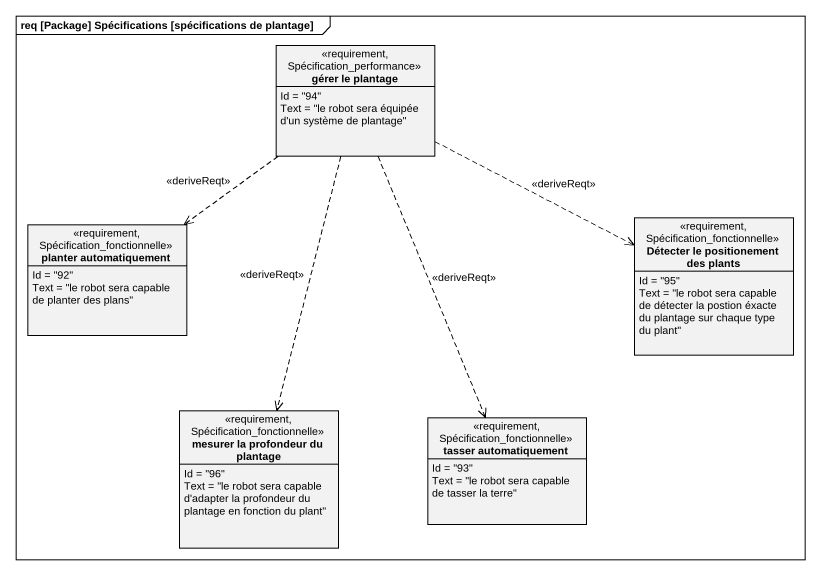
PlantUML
@startuml
mainframe req [Package] Spécifications [spécifications de plantage]
hide circle
hide empty members
class "gérer le plantage" as gérer_le_plantage <<requirement, Spécification_performance>> {
  Id = "94"
  Text = "le robot sera équipée d'un système de plantage"
}
class "planter automatiquement" as planter_automatiquement <<requirement, Spécification_fonctionnelle>> {
  Id = "92"
  Text = "le robot sera capable de planter des plans"
}
class "Détecter le positionement des plants" as Détecter_le_positionement <<requirement, Spécification_fonctionnelle>> {
  Id = "95"
  Text = "le robot sera capable de détecter la postion éxacte du plantage sur chaque type du plant"
}
class "mesurer la profondeur du plantage" as mesurer_la_profondeur_du <<requirement, Spécification_fonctionnelle>> {
  Id = "96"
  Text = "le robot sera capable d'adapter la profondeur du plantage en fonction du plant"
}
class "tasser automatiquement" as tasser_automatiquement <<requirement, Spécification_fonctionnelle>> {
  Id = "93"
  Text = "le robot sera capable de tasser la terre"
}
gérer_le_plantage ..> planter_automatiquement : <<deriveReqt>>
gérer_le_plantage .right.> Détecter_le_positionement : <<deriveReqt>>
gérer_le_plantage ..> mesurer_la_profondeur_du : <<deriveReqt>>
gérer_le_plantage ..> tasser_automatiquement : <<deriveReqt>>
@enduml
